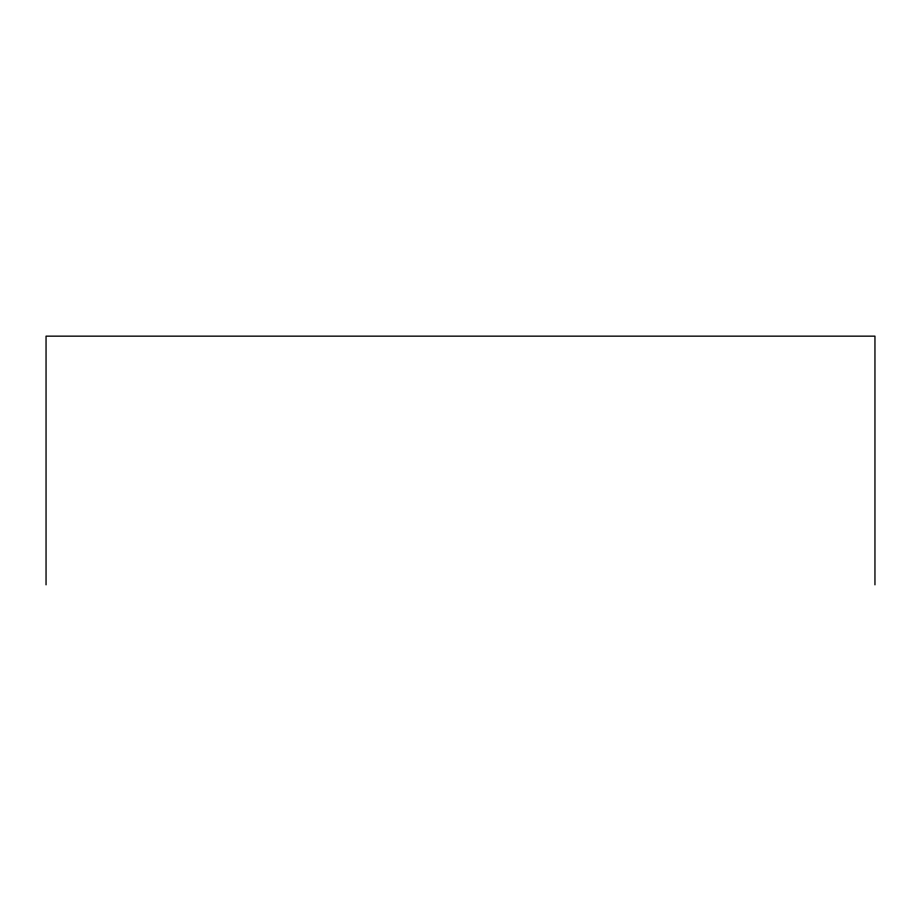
<?xml version="1.0" encoding="UTF-8"?>
<svg xmlns="http://www.w3.org/2000/svg" width="921" height="921" viewBox="0 0 921 921"><rect width="100%" height="100%" fill="white"/><g stroke="black" fill="none" stroke-linecap="round" stroke-linejoin="round"><path stroke-width="1.38" d="M874.95 584.847L874.95 336.153L46.05 336.153L46.05 584.847"/></g></svg>
